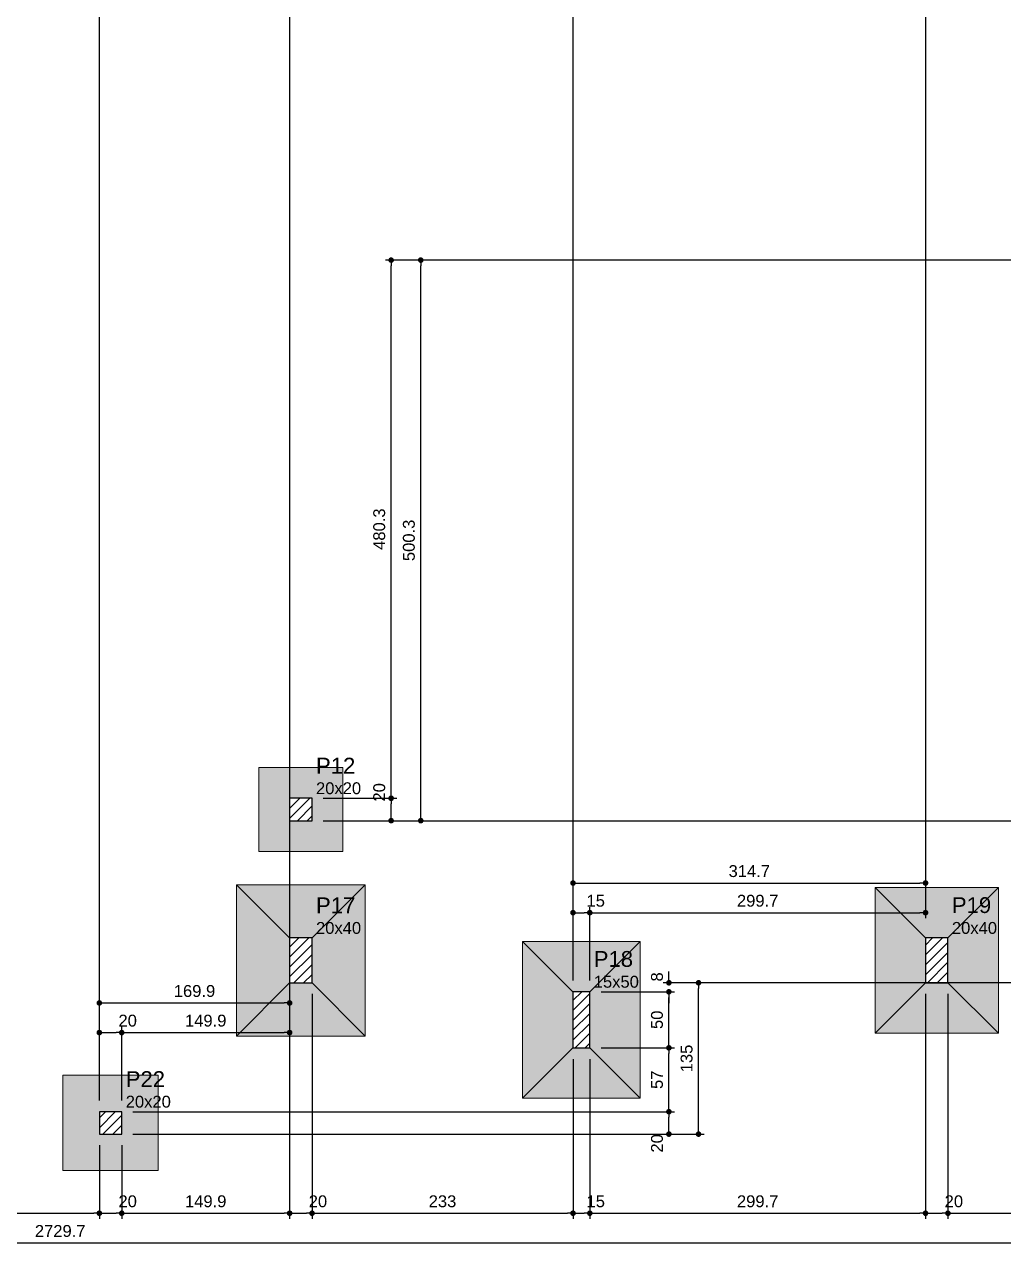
# Model space of a CAD drawing. Header units: millimetres. Extents: x 180 to 11148, y -1598 to 1045.
# Drawn here: x 470.84 to 488.32, y -4.29 to 17.56 of the extents above; entities that cross this region are included whole.
import ezdxf

# ---------------------------------------------------------------- set-up
doc = ezdxf.new("R2010")
doc.units = ezdxf.units.MM
doc.header["$MEASUREMENT"] = 0
for name, color, linetype, lineweight in [('FO-Cotas', 5, 'Continuous', 5), ('FO-Hachura das sapatas', 43, 'Continuous', 5), ('FO-Hachura pilar que passa', 19, 'Continuous', 5), ('FO-Pilares', 4, 'Continuous', 30), ('FO-Seção das fundações', 9, 'Continuous', 5), ('FO-Textos dos pilares', 7, 'Continuous', 5)]:
    doc.layers.add(name, color=color, linetype=linetype, lineweight=lineweight)
doc.styles.add('Arial', font='arial.ttf')
doc.dimstyles.new('UM_50.000000', dxfattribs={"dimtxt": 0.18, "dimasz": 0.1, "dimexe": 0.1, "dimexo": 0.2, "dimgap": 0, "dimtad": 1, "dimtih": 1, "dimtoh": 1, "dimdec": 1, "dimlfac": 50, "dimzin": 0, "dimdsep": 46, "dimtxsty": 'Standard', "dimcen": 0.09, "dimdle": 0.1, "dimadec": 1, "dimazin": 2, "dimtfac": 1, "dimtdec": 4, "dimtofl": 0, "dimtmove": 0, "dimatfit": 3, "dimfxl": 1, "dimtolj": 1, "dimarcsym": 0})
pattern_1 = [(45, (444.17699, 0.45553), (-0.08838835, 0.08838835), [])]

# ---------------------------------------------------------------- blocks, each defined once
blk = doc.blocks.new('_Dot')
at = {"color": 0, "linetype": 'ByBlock', "lineweight": -2}
blk.add_line((-0.5, 0), (-1, 0), dxfattribs=at)
at = {"color": 0, "linetype": 'ByBlock', "const_width": 0.5}
blk.add_lwpolyline([(-0.25, 0, 1), (0.25, 0, 1)], format="xyb", close=True, dxfattribs=at)
blk = doc.blocks.new('*D35')
at = {"layer": 'Defpoints', "color": 0, "transparency": 16777216}
for p in [(472.173, 41.465), (467.572, 40.053), (472.173, -1.845)]:
    blk.add_point(p, dxfattribs=at)
at = {"layer": 'FO-Cotas', "color": 0, "lineweight": -2, "transparency": 16777216}
for p, q in [((467.572, 40.253), (467.572, 41.565)), ((472.173, -1.645), (472.173, 41.565)), ((467.672, 41.465), (472.073, 41.465))]:
    blk.add_line(p, q, dxfattribs=at)
at = {"layer": 'FO-Cotas', "color": 0, "lineweight": -2, "transparency": 16777216, "xscale": 0.1000000014901161, "yscale": 0.1000000014901161, "zscale": 0.1000000014901161, "rotation": 180}
blk.add_blockref('_Dot', (467.572, 41.465), dxfattribs=at)
at = {"layer": 'FO-Cotas', "color": 0, "lineweight": -2, "transparency": 16777216, "xscale": 0.1000000014901161, "yscale": 0.1000000014901161, "zscale": 0.1000000014901161}
blk.add_blockref('_Dot', (472.173, 41.465), dxfattribs=at)
at = {"layer": 'FO-Cotas', "transparency": 16777216, "insert": (469.873, 41.677), "char_height": 0.2118, "attachment_point": 5, "rotation": 0.0057, "style": 'Arial'}
blk.add_mtext('\\A1;230.1', dxfattribs=at)
blk = doc.blocks.new('*D36')
at = {"layer": 'Defpoints', "color": 0, "transparency": 16777216}
for p in [(472.573, -0.433), (472.173, -1.845), (472.573, -1.845)]:
    blk.add_point(p, dxfattribs=at)
at = {"layer": 'FO-Cotas', "color": 0, "lineweight": -2, "transparency": 16777216}
for p, q in [((472.173, -1.645), (472.173, -0.333)), ((472.273, -0.433), (472.473, -0.433)), ((472.573, -1.645), (472.573, -0.333))]:
    blk.add_line(p, q, dxfattribs=at)
at = {"layer": 'FO-Cotas', "color": 0, "lineweight": -2, "transparency": 16777216, "xscale": 0.1000000014901161, "yscale": 0.1000000014901161, "zscale": 0.1000000014901161, "rotation": 180}
blk.add_blockref('_Dot', (472.173, -0.433), dxfattribs=at)
at = {"layer": 'FO-Cotas', "color": 0, "lineweight": -2, "transparency": 16777216, "xscale": 0.1000000014901161, "yscale": 0.1000000014901161, "zscale": 0.1000000014901161}
blk.add_blockref('_Dot', (472.573, -0.433), dxfattribs=at)
at = {"layer": 'FO-Cotas', "transparency": 16777216, "insert": (472.679, -0.221), "char_height": 0.2118, "attachment_point": 5, "rotation": 0.0057, "style": 'Arial'}
blk.add_mtext('\\A1;20', dxfattribs=at)
blk = doc.blocks.new('*D37')
at = {"layer": 'Defpoints', "color": 0, "transparency": 16777216}
for p in [(475.571, 40.053), (475.571, -0.433), (472.573, -1.845)]:
    blk.add_point(p, dxfattribs=at)
at = {"layer": 'FO-Cotas', "color": 0, "lineweight": -2, "transparency": 16777216}
for p, q in [((475.571, 39.853), (475.571, -0.533)), ((472.573, -1.645), (472.573, -0.333)), ((472.673, -0.433), (475.471, -0.433))]:
    blk.add_line(p, q, dxfattribs=at)
at = {"layer": 'FO-Cotas', "color": 0, "lineweight": -2, "transparency": 16777216, "xscale": 0.1000000014901161, "yscale": 0.1000000014901161, "zscale": 0.1000000014901161, "rotation": 180}
blk.add_blockref('_Dot', (472.573, -0.433), dxfattribs=at)
at = {"layer": 'FO-Cotas', "color": 0, "lineweight": -2, "transparency": 16777216, "xscale": 0.1000000014901161, "yscale": 0.1000000014901161, "zscale": 0.1000000014901161}
blk.add_blockref('_Dot', (475.571, -0.433), dxfattribs=at)
at = {"layer": 'FO-Cotas', "transparency": 16777216, "insert": (474.072, -0.221), "char_height": 0.2118, "attachment_point": 5, "rotation": 0.0057, "style": 'Arial'}
blk.add_mtext('\\A1;149.9', dxfattribs=at)
blk = doc.blocks.new('*D39')
at = {"layer": 'Defpoints', "color": 0, "transparency": 16777216}
for p in [(480.63, 41.465), (475.971, 40.053), (480.63, 0.295)]:
    blk.add_point(p, dxfattribs=at)
at = {"layer": 'FO-Cotas', "color": 0, "lineweight": -2, "transparency": 16777216}
for p, q in [((475.971, 40.253), (475.971, 41.565)), ((480.63, 0.495), (480.63, 41.565)), ((476.071, 41.465), (480.53, 41.465))]:
    blk.add_line(p, q, dxfattribs=at)
at = {"layer": 'FO-Cotas', "color": 0, "lineweight": -2, "transparency": 16777216, "xscale": 0.1000000014901161, "yscale": 0.1000000014901161, "zscale": 0.1000000014901161, "rotation": 180}
blk.add_blockref('_Dot', (475.971, 41.465), dxfattribs=at)
at = {"layer": 'FO-Cotas', "color": 0, "lineweight": -2, "transparency": 16777216, "xscale": 0.1000000014901161, "yscale": 0.1000000014901161, "zscale": 0.1000000014901161}
blk.add_blockref('_Dot', (480.63, 41.465), dxfattribs=at)
at = {"layer": 'FO-Cotas', "transparency": 16777216, "insert": (478.3, 41.677), "char_height": 0.2118, "attachment_point": 5, "rotation": 0.0057, "style": 'Arial'}
blk.add_mtext('\\A1;233', dxfattribs=at)
blk = doc.blocks.new('*D40')
at = {"layer": 'Defpoints', "color": 0, "transparency": 16777216}
for p in [(480.93, 1.707), (480.63, 0.295), (480.93, 0.295)]:
    blk.add_point(p, dxfattribs=at)
at = {"layer": 'FO-Cotas', "color": 0, "lineweight": -2, "transparency": 16777216}
for p, q in [((480.63, 0.495), (480.63, 1.807)), ((480.93, 0.495), (480.93, 1.807)), ((480.73, 1.707), (480.83, 1.707))]:
    blk.add_line(p, q, dxfattribs=at)
at = {"layer": 'FO-Cotas', "color": 0, "lineweight": -2, "transparency": 16777216, "xscale": 0.1000000014901161, "yscale": 0.1000000014901161, "zscale": 0.1000000014901161, "rotation": 180}
blk.add_blockref('_Dot', (480.63, 1.707), dxfattribs=at)
at = {"layer": 'FO-Cotas', "color": 0, "lineweight": -2, "transparency": 16777216, "xscale": 0.1000000014901161, "yscale": 0.1000000014901161, "zscale": 0.1000000014901161}
blk.add_blockref('_Dot', (480.93, 1.707), dxfattribs=at)
at = {"layer": 'FO-Cotas', "transparency": 16777216, "insert": (481.036, 1.919), "char_height": 0.2118, "attachment_point": 5, "rotation": 0.0057, "style": 'Arial'}
blk.add_mtext('\\A1;15', dxfattribs=at)
blk = doc.blocks.new('*D41')
at = {"layer": 'Defpoints', "color": 0, "transparency": 16777216}
for p in [(486.924, 40.053), (486.924, 1.707), (480.93, 0.295)]:
    blk.add_point(p, dxfattribs=at)
at = {"layer": 'FO-Cotas', "color": 0, "lineweight": -2, "transparency": 16777216}
for p, q in [((486.924, 39.853), (486.924, 1.607)), ((480.93, 0.495), (480.93, 1.807)), ((481.03, 1.707), (486.824, 1.707))]:
    blk.add_line(p, q, dxfattribs=at)
at = {"layer": 'FO-Cotas', "color": 0, "lineweight": -2, "transparency": 16777216, "xscale": 0.1000000014901161, "yscale": 0.1000000014901161, "zscale": 0.1000000014901161, "rotation": 180}
blk.add_blockref('_Dot', (480.93, 1.707), dxfattribs=at)
at = {"layer": 'FO-Cotas', "color": 0, "lineweight": -2, "transparency": 16777216, "xscale": 0.1000000014901161, "yscale": 0.1000000014901161, "zscale": 0.1000000014901161}
blk.add_blockref('_Dot', (486.924, 1.707), dxfattribs=at)
at = {"layer": 'FO-Cotas', "transparency": 16777216, "insert": (483.927, 1.919), "char_height": 0.2118, "attachment_point": 5, "rotation": 0.0057, "style": 'Arial'}
blk.add_mtext('\\A1;299.7', dxfattribs=at)
blk = doc.blocks.new('*D47')
at = {"layer": 'Defpoints', "color": 0, "transparency": 16777216}
for p in [(472.173, 41.994), (467.172, 40.053), (472.173, -1.845)]:
    blk.add_point(p, dxfattribs=at)
at = {"layer": 'FO-Cotas', "color": 0, "lineweight": -2, "transparency": 16777216}
for p, q in [((467.172, 40.253), (467.172, 42.094)), ((467.272, 41.994), (472.073, 41.994)), ((472.173, -1.645), (472.173, 42.094))]:
    blk.add_line(p, q, dxfattribs=at)
at = {"layer": 'FO-Cotas', "color": 0, "lineweight": -2, "transparency": 16777216, "xscale": 0.1000000014901161, "yscale": 0.1000000014901161, "zscale": 0.1000000014901161, "rotation": 180}
blk.add_blockref('_Dot', (467.172, 41.994), dxfattribs=at)
at = {"layer": 'FO-Cotas', "color": 0, "lineweight": -2, "transparency": 16777216, "xscale": 0.1000000014901161, "yscale": 0.1000000014901161, "zscale": 0.1000000014901161}
blk.add_blockref('_Dot', (472.173, 41.994), dxfattribs=at)
at = {"layer": 'FO-Cotas', "transparency": 16777216, "insert": (469.673, 42.206), "char_height": 0.2118, "attachment_point": 5, "rotation": 0.0057, "style": 'Arial'}
blk.add_mtext('\\A1;250.1', dxfattribs=at)
blk = doc.blocks.new('*D48')
at = {"layer": 'Defpoints', "color": 0, "transparency": 16777216}
for p in [(475.571, 40.053), (475.571, 0.096), (472.173, -1.845)]:
    blk.add_point(p, dxfattribs=at)
at = {"layer": 'FO-Cotas', "color": 0, "lineweight": -2, "transparency": 16777216}
for p, q in [((475.571, 39.853), (475.571, -0.004)), ((472.173, -1.645), (472.173, 0.196)), ((472.273, 0.096), (475.471, 0.096))]:
    blk.add_line(p, q, dxfattribs=at)
at = {"layer": 'FO-Cotas', "color": 0, "lineweight": -2, "transparency": 16777216, "xscale": 0.1000000014901161, "yscale": 0.1000000014901161, "zscale": 0.1000000014901161, "rotation": 180}
blk.add_blockref('_Dot', (472.173, 0.096), dxfattribs=at)
at = {"layer": 'FO-Cotas', "color": 0, "lineweight": -2, "transparency": 16777216, "xscale": 0.1000000014901161, "yscale": 0.1000000014901161, "zscale": 0.1000000014901161}
blk.add_blockref('_Dot', (475.571, 0.096), dxfattribs=at)
at = {"layer": 'FO-Cotas', "transparency": 16777216, "insert": (473.872, 0.308), "char_height": 0.2118, "attachment_point": 5, "rotation": 0.0057, "style": 'Arial'}
blk.add_mtext('\\A1;169.9', dxfattribs=at)
blk = doc.blocks.new('*D49')
at = {"layer": 'Defpoints', "color": 0, "transparency": 16777216}
for p in [(480.63, 41.994), (475.571, 40.053), (480.63, 0.295)]:
    blk.add_point(p, dxfattribs=at)
at = {"layer": 'FO-Cotas', "color": 0, "lineweight": -2, "transparency": 16777216}
for p, q in [((475.571, 40.253), (475.571, 42.094)), ((475.671, 41.994), (480.53, 41.994)), ((480.63, 0.495), (480.63, 42.094))]:
    blk.add_line(p, q, dxfattribs=at)
at = {"layer": 'FO-Cotas', "color": 0, "lineweight": -2, "transparency": 16777216, "xscale": 0.1000000014901161, "yscale": 0.1000000014901161, "zscale": 0.1000000014901161, "rotation": 180}
blk.add_blockref('_Dot', (475.571, 41.994), dxfattribs=at)
at = {"layer": 'FO-Cotas', "color": 0, "lineweight": -2, "transparency": 16777216, "xscale": 0.1000000014901161, "yscale": 0.1000000014901161, "zscale": 0.1000000014901161}
blk.add_blockref('_Dot', (480.63, 41.994), dxfattribs=at)
at = {"layer": 'FO-Cotas', "transparency": 16777216, "insert": (478.1, 42.206), "char_height": 0.2118, "attachment_point": 5, "rotation": 0.0057, "style": 'Arial'}
blk.add_mtext('\\A1;253', dxfattribs=at)
blk = doc.blocks.new('*D50')
at = {"layer": 'Defpoints', "color": 0, "transparency": 16777216}
for p in [(486.924, 40.053), (486.924, 2.236), (480.63, 0.295)]:
    blk.add_point(p, dxfattribs=at)
at = {"layer": 'FO-Cotas', "color": 0, "lineweight": -2, "transparency": 16777216}
for p, q in [((486.924, 39.853), (486.924, 2.136)), ((480.63, 0.495), (480.63, 2.336)), ((480.73, 2.236), (486.824, 2.236))]:
    blk.add_line(p, q, dxfattribs=at)
at = {"layer": 'FO-Cotas', "color": 0, "lineweight": -2, "transparency": 16777216, "xscale": 0.1000000014901161, "yscale": 0.1000000014901161, "zscale": 0.1000000014901161, "rotation": 180}
blk.add_blockref('_Dot', (480.63, 2.236), dxfattribs=at)
at = {"layer": 'FO-Cotas', "color": 0, "lineweight": -2, "transparency": 16777216, "xscale": 0.1000000014901161, "yscale": 0.1000000014901161, "zscale": 0.1000000014901161}
blk.add_blockref('_Dot', (486.924, 2.236), dxfattribs=at)
at = {"layer": 'FO-Cotas', "transparency": 16777216, "insert": (483.777, 2.448), "char_height": 0.2118, "attachment_point": 5, "rotation": 0.0057, "style": 'Arial'}
blk.add_mtext('\\A1;314.7', dxfattribs=at)
blk = doc.blocks.new('*D61')
at = {"layer": 'Defpoints', "color": 0, "transparency": 16777216}
for p in [(467.572, -2.245), (472.173, -2.245), (472.173, -3.657)]:
    blk.add_point(p, dxfattribs=at)
at = {"layer": 'FO-Cotas', "color": 0, "lineweight": -2, "transparency": 16777216}
for p, q in [((467.572, -2.445), (467.572, -3.757)), ((472.173, -2.445), (472.173, -3.757)), ((467.672, -3.657), (472.073, -3.657))]:
    blk.add_line(p, q, dxfattribs=at)
at = {"layer": 'FO-Cotas', "color": 0, "lineweight": -2, "transparency": 16777216, "xscale": 0.1000000014901161, "yscale": 0.1000000014901161, "zscale": 0.1000000014901161, "rotation": 180}
blk.add_blockref('_Dot', (467.572, -3.657), dxfattribs=at)
at = {"layer": 'FO-Cotas', "color": 0, "lineweight": -2, "transparency": 16777216, "xscale": 0.1000000014901161, "yscale": 0.1000000014901161, "zscale": 0.1000000014901161}
blk.add_blockref('_Dot', (472.173, -3.657), dxfattribs=at)
at = {"layer": 'FO-Cotas', "transparency": 16777216, "insert": (469.873, -3.445), "char_height": 0.2118, "attachment_point": 5, "rotation": 0.0057, "style": 'Arial'}
blk.add_mtext('\\A1;230.1', dxfattribs=at)
blk = doc.blocks.new('*D62')
at = {"layer": 'Defpoints', "color": 0, "transparency": 16777216}
for p in [(472.173, -2.245), (472.573, -2.245), (472.573, -3.657)]:
    blk.add_point(p, dxfattribs=at)
at = {"layer": 'FO-Cotas', "color": 0, "lineweight": -2, "transparency": 16777216}
for p, q in [((472.173, -2.445), (472.173, -3.757)), ((472.573, -2.445), (472.573, -3.757)), ((472.273, -3.657), (472.473, -3.657))]:
    blk.add_line(p, q, dxfattribs=at)
at = {"layer": 'FO-Cotas', "color": 0, "lineweight": -2, "transparency": 16777216, "xscale": 0.1000000014901161, "yscale": 0.1000000014901161, "zscale": 0.1000000014901161, "rotation": 180}
blk.add_blockref('_Dot', (472.173, -3.657), dxfattribs=at)
at = {"layer": 'FO-Cotas', "color": 0, "lineweight": -2, "transparency": 16777216, "xscale": 0.1000000014901161, "yscale": 0.1000000014901161, "zscale": 0.1000000014901161}
blk.add_blockref('_Dot', (472.573, -3.657), dxfattribs=at)
at = {"layer": 'FO-Cotas', "transparency": 16777216, "insert": (472.679, -3.445), "char_height": 0.2118, "attachment_point": 5, "rotation": 0.0057, "style": 'Arial'}
blk.add_mtext('\\A1;20', dxfattribs=at)
blk = doc.blocks.new('*D63')
at = {"layer": 'Defpoints', "color": 0, "transparency": 16777216}
for p in [(475.571, 0.456), (472.573, -2.245), (475.571, -3.657)]:
    blk.add_point(p, dxfattribs=at)
at = {"layer": 'FO-Cotas', "color": 0, "lineweight": -2, "transparency": 16777216}
for p, q in [((475.571, 0.256), (475.571, -3.757)), ((472.573, -2.445), (472.573, -3.757)), ((472.673, -3.657), (475.471, -3.657))]:
    blk.add_line(p, q, dxfattribs=at)
at = {"layer": 'FO-Cotas', "color": 0, "lineweight": -2, "transparency": 16777216, "xscale": 0.1000000014901161, "yscale": 0.1000000014901161, "zscale": 0.1000000014901161, "rotation": 180}
blk.add_blockref('_Dot', (472.573, -3.657), dxfattribs=at)
at = {"layer": 'FO-Cotas', "color": 0, "lineweight": -2, "transparency": 16777216, "xscale": 0.1000000014901161, "yscale": 0.1000000014901161, "zscale": 0.1000000014901161}
blk.add_blockref('_Dot', (475.571, -3.657), dxfattribs=at)
at = {"layer": 'FO-Cotas', "transparency": 16777216, "insert": (474.072, -3.445), "char_height": 0.2118, "attachment_point": 5, "rotation": 0.0057, "style": 'Arial'}
blk.add_mtext('\\A1;149.9', dxfattribs=at)
blk = doc.blocks.new('*D64')
at = {"layer": 'Defpoints', "color": 0, "transparency": 16777216}
for p in [(475.571, 0.456), (475.971, 0.456), (475.971, -3.657)]:
    blk.add_point(p, dxfattribs=at)
at = {"layer": 'FO-Cotas', "color": 0, "lineweight": -2, "transparency": 16777216}
for p, q in [((475.571, 0.256), (475.571, -3.757)), ((475.971, 0.256), (475.971, -3.757)), ((475.671, -3.657), (475.871, -3.657))]:
    blk.add_line(p, q, dxfattribs=at)
at = {"layer": 'FO-Cotas', "color": 0, "lineweight": -2, "transparency": 16777216, "xscale": 0.1000000014901161, "yscale": 0.1000000014901161, "zscale": 0.1000000014901161, "rotation": 180}
blk.add_blockref('_Dot', (475.571, -3.657), dxfattribs=at)
at = {"layer": 'FO-Cotas', "color": 0, "lineweight": -2, "transparency": 16777216, "xscale": 0.1000000014901161, "yscale": 0.1000000014901161, "zscale": 0.1000000014901161}
blk.add_blockref('_Dot', (475.971, -3.657), dxfattribs=at)
at = {"layer": 'FO-Cotas', "transparency": 16777216, "insert": (476.076, -3.445), "char_height": 0.2118, "attachment_point": 5, "rotation": 0.0057, "style": 'Arial'}
blk.add_mtext('\\A1;20', dxfattribs=at)
blk = doc.blocks.new('*D65')
at = {"layer": 'Defpoints', "color": 0, "transparency": 16777216}
for p in [(475.971, 0.456), (480.63, -0.705), (480.63, -3.657)]:
    blk.add_point(p, dxfattribs=at)
at = {"layer": 'FO-Cotas', "color": 0, "lineweight": -2, "transparency": 16777216}
for p, q in [((475.971, 0.256), (475.971, -3.757)), ((480.63, -0.905), (480.63, -3.757)), ((476.071, -3.657), (480.53, -3.657))]:
    blk.add_line(p, q, dxfattribs=at)
at = {"layer": 'FO-Cotas', "color": 0, "lineweight": -2, "transparency": 16777216, "xscale": 0.1000000014901161, "yscale": 0.1000000014901161, "zscale": 0.1000000014901161, "rotation": 180}
blk.add_blockref('_Dot', (475.971, -3.657), dxfattribs=at)
at = {"layer": 'FO-Cotas', "color": 0, "lineweight": -2, "transparency": 16777216, "xscale": 0.1000000014901161, "yscale": 0.1000000014901161, "zscale": 0.1000000014901161}
blk.add_blockref('_Dot', (480.63, -3.657), dxfattribs=at)
at = {"layer": 'FO-Cotas', "transparency": 16777216, "insert": (478.3, -3.445), "char_height": 0.2118, "attachment_point": 5, "rotation": 0.0057, "style": 'Arial'}
blk.add_mtext('\\A1;233', dxfattribs=at)
blk = doc.blocks.new('*D66')
at = {"layer": 'Defpoints', "color": 0, "transparency": 16777216}
for p in [(480.63, -0.705), (480.93, -0.705), (480.93, -3.657)]:
    blk.add_point(p, dxfattribs=at)
at = {"layer": 'FO-Cotas', "color": 0, "lineweight": -2, "transparency": 16777216}
for p, q in [((480.63, -0.905), (480.63, -3.757)), ((480.93, -0.905), (480.93, -3.757)), ((480.73, -3.657), (480.83, -3.657))]:
    blk.add_line(p, q, dxfattribs=at)
at = {"layer": 'FO-Cotas', "color": 0, "lineweight": -2, "transparency": 16777216, "xscale": 0.1000000014901161, "yscale": 0.1000000014901161, "zscale": 0.1000000014901161, "rotation": 180}
blk.add_blockref('_Dot', (480.63, -3.657), dxfattribs=at)
at = {"layer": 'FO-Cotas', "color": 0, "lineweight": -2, "transparency": 16777216, "xscale": 0.1000000014901161, "yscale": 0.1000000014901161, "zscale": 0.1000000014901161}
blk.add_blockref('_Dot', (480.93, -3.657), dxfattribs=at)
at = {"layer": 'FO-Cotas', "transparency": 16777216, "insert": (481.036, -3.445), "char_height": 0.2118, "attachment_point": 5, "rotation": 0.0057, "style": 'Arial'}
blk.add_mtext('\\A1;15', dxfattribs=at)
blk = doc.blocks.new('*D67')
at = {"layer": 'Defpoints', "color": 0, "transparency": 16777216}
for p in [(486.924, 0.456), (480.93, -0.705), (486.924, -3.657)]:
    blk.add_point(p, dxfattribs=at)
at = {"layer": 'FO-Cotas', "color": 0, "lineweight": -2, "transparency": 16777216}
for p, q in [((486.924, 0.256), (486.924, -3.757)), ((480.93, -0.905), (480.93, -3.757)), ((481.03, -3.657), (486.824, -3.657))]:
    blk.add_line(p, q, dxfattribs=at)
at = {"layer": 'FO-Cotas', "color": 0, "lineweight": -2, "transparency": 16777216, "xscale": 0.1000000014901161, "yscale": 0.1000000014901161, "zscale": 0.1000000014901161, "rotation": 180}
blk.add_blockref('_Dot', (480.93, -3.657), dxfattribs=at)
at = {"layer": 'FO-Cotas', "color": 0, "lineweight": -2, "transparency": 16777216, "xscale": 0.1000000014901161, "yscale": 0.1000000014901161, "zscale": 0.1000000014901161}
blk.add_blockref('_Dot', (486.924, -3.657), dxfattribs=at)
at = {"layer": 'FO-Cotas', "transparency": 16777216, "insert": (483.927, -3.445), "char_height": 0.2118, "attachment_point": 5, "rotation": 0.0057, "style": 'Arial'}
blk.add_mtext('\\A1;299.7', dxfattribs=at)
blk = doc.blocks.new('*D68')
at = {"layer": 'Defpoints', "color": 0, "transparency": 16777216}
for p in [(486.924, 0.456), (487.324, 0.456), (487.324, -3.657)]:
    blk.add_point(p, dxfattribs=at)
at = {"layer": 'FO-Cotas', "color": 0, "lineweight": -2, "transparency": 16777216}
for p, q in [((486.924, 0.256), (486.924, -3.757)), ((487.324, 0.256), (487.324, -3.757)), ((487.024, -3.657), (487.224, -3.657))]:
    blk.add_line(p, q, dxfattribs=at)
at = {"layer": 'FO-Cotas', "color": 0, "lineweight": -2, "transparency": 16777216, "xscale": 0.1000000014901161, "yscale": 0.1000000014901161, "zscale": 0.1000000014901161, "rotation": 180}
blk.add_blockref('_Dot', (486.924, -3.657), dxfattribs=at)
at = {"layer": 'FO-Cotas', "color": 0, "lineweight": -2, "transparency": 16777216, "xscale": 0.1000000014901161, "yscale": 0.1000000014901161, "zscale": 0.1000000014901161}
blk.add_blockref('_Dot', (487.324, -3.657), dxfattribs=at)
at = {"layer": 'FO-Cotas', "transparency": 16777216, "insert": (487.43, -3.445), "char_height": 0.2118, "attachment_point": 5, "rotation": 0.0057, "style": 'Arial'}
blk.add_mtext('\\A1;20', dxfattribs=at)
blk = doc.blocks.new('*D69')
at = {"layer": 'Defpoints', "color": 0, "transparency": 16777216}
for p in [(487.324, 0.456), (498.371, 0.456), (498.371, -3.657)]:
    blk.add_point(p, dxfattribs=at)
at = {"layer": 'FO-Cotas', "color": 0, "lineweight": -2, "transparency": 16777216}
for p, q in [((487.324, 0.256), (487.324, -3.757)), ((498.371, 0.256), (498.371, -3.757)), ((487.424, -3.657), (498.271, -3.657))]:
    blk.add_line(p, q, dxfattribs=at)
at = {"layer": 'FO-Cotas', "color": 0, "lineweight": -2, "transparency": 16777216, "xscale": 0.1000000014901161, "yscale": 0.1000000014901161, "zscale": 0.1000000014901161, "rotation": 180}
blk.add_blockref('_Dot', (487.324, -3.657), dxfattribs=at)
at = {"layer": 'FO-Cotas', "color": 0, "lineweight": -2, "transparency": 16777216, "xscale": 0.1000000014901161, "yscale": 0.1000000014901161, "zscale": 0.1000000014901161}
blk.add_blockref('_Dot', (498.371, -3.657), dxfattribs=at)
at = {"layer": 'FO-Cotas', "transparency": 16777216, "insert": (492.847, -3.445), "char_height": 0.2118, "attachment_point": 5, "rotation": 0.0057, "style": 'Arial'}
blk.add_mtext('\\A1;552.3', dxfattribs=at)
blk = doc.blocks.new('*D71')
at = {"layer": 'Defpoints', "color": 0, "transparency": 16777216}
for p in [(444.177, 0.456), (498.771, 0.456), (498.771, -4.187)]:
    blk.add_point(p, dxfattribs=at)
at = {"layer": 'FO-Cotas', "color": 0, "lineweight": -2, "transparency": 16777216}
for p, q in [((444.177, 0.256), (444.177, -4.287)), ((498.771, 0.256), (498.771, -4.287)), ((444.277, -4.187), (498.671, -4.187))]:
    blk.add_line(p, q, dxfattribs=at)
at = {"layer": 'FO-Cotas', "color": 0, "lineweight": -2, "transparency": 16777216, "xscale": 0.1000000014901161, "yscale": 0.1000000014901161, "zscale": 0.1000000014901161, "rotation": 180}
blk.add_blockref('_Dot', (444.177, -4.187), dxfattribs=at)
at = {"layer": 'FO-Cotas', "color": 0, "lineweight": -2, "transparency": 16777216, "xscale": 0.1000000014901161, "yscale": 0.1000000014901161, "zscale": 0.1000000014901161}
blk.add_blockref('_Dot', (498.771, -4.187), dxfattribs=at)
at = {"layer": 'FO-Cotas', "transparency": 16777216, "insert": (471.474, -3.975), "char_height": 0.2118, "attachment_point": 5, "rotation": 0.0057, "style": 'Arial'}
blk.add_mtext('\\A1;2729.7', dxfattribs=at)
blk = doc.blocks.new('*D89')
at = {"layer": 'Defpoints', "color": 0, "transparency": 16777216}
for p in [(472.573, -1.845), (482.342, -1.845), (472.573, -2.245)]:
    blk.add_point(p, dxfattribs=at)
at = {"layer": 'FO-Cotas', "color": 0, "lineweight": -2, "transparency": 16777216}
for p, q in [((472.773, -1.845), (482.442, -1.845)), ((482.342, -2.145), (482.342, -1.945)), ((472.773, -2.245), (482.442, -2.245))]:
    blk.add_line(p, q, dxfattribs=at)
at = {"layer": 'FO-Cotas', "color": 0, "lineweight": -2, "transparency": 16777216, "xscale": 0.1000000014901161, "yscale": 0.1000000014901161, "zscale": 0.1000000014901161}
for p, rotation in [((482.342, -1.845), 90), ((482.342, -2.245), 270)]:
    blk.add_blockref('_Dot', p, dxfattribs=dict(at, rotation=rotation))
at = {"layer": 'FO-Cotas', "transparency": 16777216, "insert": (482.13, -2.41), "char_height": 0.2118, "attachment_point": 5, "rotation": 90, "style": 'Arial'}
blk.add_mtext('\\A1;20', dxfattribs=at)
blk = doc.blocks.new('*D90')
at = {"layer": 'Defpoints', "color": 0, "transparency": 16777216}
for p in [(480.93, -0.705), (482.342, -0.705), (472.573, -1.845)]:
    blk.add_point(p, dxfattribs=at)
at = {"layer": 'FO-Cotas', "color": 0, "lineweight": -2, "transparency": 16777216}
for p, q in [((481.13, -0.705), (482.442, -0.705)), ((482.342, -1.745), (482.342, -0.805)), ((472.773, -1.845), (482.442, -1.845))]:
    blk.add_line(p, q, dxfattribs=at)
at = {"layer": 'FO-Cotas', "color": 0, "lineweight": -2, "transparency": 16777216, "xscale": 0.1000000014901161, "yscale": 0.1000000014901161, "zscale": 0.1000000014901161}
for p, rotation in [((482.342, -0.705), 90), ((482.342, -1.845), 270)]:
    blk.add_blockref('_Dot', p, dxfattribs=dict(at, rotation=rotation))
at = {"layer": 'FO-Cotas', "transparency": 16777216, "insert": (482.13, -1.275), "char_height": 0.2118, "attachment_point": 5, "rotation": 90, "style": 'Arial'}
blk.add_mtext('\\A1;57', dxfattribs=at)
blk = doc.blocks.new('*D91')
at = {"layer": 'Defpoints', "color": 0, "transparency": 16777216}
for p in [(480.93, 0.295), (482.342, 0.295), (480.93, -0.705)]:
    blk.add_point(p, dxfattribs=at)
at = {"layer": 'FO-Cotas', "color": 0, "lineweight": -2, "transparency": 16777216}
for p, q in [((481.13, 0.295), (482.442, 0.295)), ((482.342, -0.605), (482.342, 0.195)), ((481.13, -0.705), (482.442, -0.705))]:
    blk.add_line(p, q, dxfattribs=at)
at = {"layer": 'FO-Cotas', "color": 0, "lineweight": -2, "transparency": 16777216, "xscale": 0.1000000014901161, "yscale": 0.1000000014901161, "zscale": 0.1000000014901161}
for p, rotation in [((482.342, 0.295), 90), ((482.342, -0.705), 270)]:
    blk.add_blockref('_Dot', p, dxfattribs=dict(at, rotation=rotation))
at = {"layer": 'FO-Cotas', "transparency": 16777216, "insert": (482.13, -0.205), "char_height": 0.2118, "attachment_point": 5, "rotation": 90, "style": 'Arial'}
blk.add_mtext('\\A1;50', dxfattribs=at)
blk = doc.blocks.new('*D92')
at = {"layer": 'Defpoints', "color": 0, "transparency": 16777216}
for p in [(482.342, 0.456), (498.771, 0.456), (480.93, 0.295)]:
    blk.add_point(p, dxfattribs=at)
at = {"layer": 'FO-Cotas', "color": 0, "lineweight": -2, "transparency": 16777216}
for p, q in [((482.342, 0.556), (482.342, 0.656)), ((498.571, 0.456), (482.242, 0.456)), ((481.13, 0.295), (482.442, 0.295)), ((482.342, 0.195), (482.342, 0.095))]:
    blk.add_line(p, q, dxfattribs=at)
at = {"layer": 'FO-Cotas', "color": 0, "lineweight": -2, "transparency": 16777216, "xscale": 0.1000000014901161, "yscale": 0.1000000014901161, "zscale": 0.1000000014901161}
for p, rotation in [((482.342, 0.456), 270), ((482.342, 0.295), 90)]:
    blk.add_blockref('_Dot', p, dxfattribs=dict(at, rotation=rotation))
at = {"layer": 'FO-Cotas', "transparency": 16777216, "insert": (482.13, 0.561), "char_height": 0.2118, "attachment_point": 5, "rotation": 90, "style": 'Arial'}
blk.add_mtext('\\A1;8', dxfattribs=at)
blk = doc.blocks.new('*D94')
at = {"layer": 'Defpoints', "color": 0, "transparency": 16777216}
for p in [(475.971, 3.349), (500.189, 3.349), (498.771, 1.256)]:
    blk.add_point(p, dxfattribs=at)
at = {"layer": 'FO-Cotas', "color": 0, "lineweight": -2, "transparency": 16777216}
for p, q in [((476.171, 3.349), (500.289, 3.349)), ((500.189, 1.356), (500.189, 3.249)), ((498.971, 1.256), (500.289, 1.256))]:
    blk.add_line(p, q, dxfattribs=at)
at = {"layer": 'FO-Cotas', "color": 0, "lineweight": -2, "transparency": 16777216, "xscale": 0.1000000014901161, "yscale": 0.1000000014901161, "zscale": 0.1000000014901161}
for p, rotation in [((500.189, 3.349), 90), ((500.189, 1.256), 270)]:
    blk.add_blockref('_Dot', p, dxfattribs=dict(at, rotation=rotation))
at = {"layer": 'FO-Cotas', "transparency": 16777216, "insert": (499.977, 2.302), "char_height": 0.2118, "attachment_point": 5, "rotation": 90, "style": 'Arial'}
blk.add_mtext('\\A1;104.7', dxfattribs=at)
blk = doc.blocks.new('*D95')
at = {"layer": 'Defpoints', "color": 0, "transparency": 16777216}
for p in [(475.971, 3.749), (477.383, 3.749), (475.971, 3.349)]:
    blk.add_point(p, dxfattribs=at)
at = {"layer": 'FO-Cotas', "color": 0, "lineweight": -2, "transparency": 16777216}
for p, q in [((476.171, 3.749), (477.483, 3.749)), ((477.383, 3.449), (477.383, 3.649)), ((476.171, 3.349), (477.483, 3.349))]:
    blk.add_line(p, q, dxfattribs=at)
at = {"layer": 'FO-Cotas', "color": 0, "lineweight": -2, "transparency": 16777216, "xscale": 0.1000000014901161, "yscale": 0.1000000014901161, "zscale": 0.1000000014901161}
for p, rotation in [((477.383, 3.749), 90), ((477.383, 3.349), 270)]:
    blk.add_blockref('_Dot', p, dxfattribs=dict(at, rotation=rotation))
at = {"layer": 'FO-Cotas', "transparency": 16777216, "insert": (477.171, 3.855), "char_height": 0.2118, "attachment_point": 5, "rotation": 90, "style": 'Arial'}
blk.add_mtext('\\A1;20', dxfattribs=at)
blk = doc.blocks.new('*D96')
at = {"layer": 'Defpoints', "color": 0, "transparency": 16777216}
for p in [(477.383, 13.354), (498.771, 13.354), (475.971, 3.749)]:
    blk.add_point(p, dxfattribs=at)
at = {"layer": 'FO-Cotas', "color": 0, "lineweight": -2, "transparency": 16777216}
for p, q in [((498.571, 13.354), (477.283, 13.354)), ((477.383, 3.849), (477.383, 13.254)), ((476.171, 3.749), (477.483, 3.749))]:
    blk.add_line(p, q, dxfattribs=at)
at = {"layer": 'FO-Cotas', "color": 0, "lineweight": -2, "transparency": 16777216, "xscale": 0.1000000014901161, "yscale": 0.1000000014901161, "zscale": 0.1000000014901161}
for p, rotation in [((477.383, 13.354), 90), ((477.383, 3.749), 270)]:
    blk.add_blockref('_Dot', p, dxfattribs=dict(at, rotation=rotation))
at = {"layer": 'FO-Cotas', "transparency": 16777216, "insert": (477.171, 8.552), "char_height": 0.2118, "attachment_point": 5, "rotation": 90, "style": 'Arial'}
blk.add_mtext('\\A1;480.3', dxfattribs=at)
blk = doc.blocks.new('*D102')
at = {"layer": 'Defpoints', "color": 0, "transparency": 16777216}
for p in [(482.871, 0.456), (498.771, 0.456), (472.573, -2.245)]:
    blk.add_point(p, dxfattribs=at)
at = {"layer": 'FO-Cotas', "color": 0, "lineweight": -2, "transparency": 16777216}
for p, q in [((498.571, 0.456), (482.771, 0.456)), ((482.871, -2.145), (482.871, 0.356)), ((472.773, -2.245), (482.971, -2.245))]:
    blk.add_line(p, q, dxfattribs=at)
at = {"layer": 'FO-Cotas', "color": 0, "lineweight": -2, "transparency": 16777216, "xscale": 0.1000000014901161, "yscale": 0.1000000014901161, "zscale": 0.1000000014901161}
for p, rotation in [((482.871, 0.456), 90), ((482.871, -2.245), 270)]:
    blk.add_blockref('_Dot', p, dxfattribs=dict(at, rotation=rotation))
at = {"layer": 'FO-Cotas', "transparency": 16777216, "insert": (482.659, -0.895), "char_height": 0.2118, "attachment_point": 5, "rotation": 90, "style": 'Arial'}
blk.add_mtext('\\A1;135', dxfattribs=at)
blk = doc.blocks.new('*D103')
at = {"layer": 'Defpoints', "color": 0, "transparency": 16777216}
for p in [(475.971, 3.349), (500.718, 3.349), (498.771, 0.456)]:
    blk.add_point(p, dxfattribs=at)
at = {"layer": 'FO-Cotas', "color": 0, "lineweight": -2, "transparency": 16777216}
for p, q in [((476.171, 3.349), (500.818, 3.349)), ((500.718, 0.556), (500.718, 3.249)), ((498.971, 0.456), (500.818, 0.456))]:
    blk.add_line(p, q, dxfattribs=at)
at = {"layer": 'FO-Cotas', "color": 0, "lineweight": -2, "transparency": 16777216, "xscale": 0.1000000014901161, "yscale": 0.1000000014901161, "zscale": 0.1000000014901161}
for p, rotation in [((500.718, 3.349), 90), ((500.718, 0.456), 270)]:
    blk.add_blockref('_Dot', p, dxfattribs=dict(at, rotation=rotation))
at = {"layer": 'FO-Cotas', "transparency": 16777216, "insert": (500.507, 1.902), "char_height": 0.2118, "attachment_point": 5, "rotation": 90, "style": 'Arial'}
blk.add_mtext('\\A1;144.7', dxfattribs=at)
blk = doc.blocks.new('*D104')
at = {"layer": 'Defpoints', "color": 0, "transparency": 16777216}
for p in [(477.912, 13.354), (498.771, 13.354), (475.971, 3.349)]:
    blk.add_point(p, dxfattribs=at)
at = {"layer": 'FO-Cotas', "color": 0, "lineweight": -2, "transparency": 16777216}
for p, q in [((498.571, 13.354), (477.812, 13.354)), ((477.912, 3.449), (477.912, 13.254)), ((476.171, 3.349), (478.012, 3.349))]:
    blk.add_line(p, q, dxfattribs=at)
at = {"layer": 'FO-Cotas', "color": 0, "lineweight": -2, "transparency": 16777216, "xscale": 0.1000000014901161, "yscale": 0.1000000014901161, "zscale": 0.1000000014901161}
for p, rotation in [((477.912, 13.354), 90), ((477.912, 3.349), 270)]:
    blk.add_blockref('_Dot', p, dxfattribs=dict(at, rotation=rotation))
at = {"layer": 'FO-Cotas', "transparency": 16777216, "insert": (477.7, 8.352), "char_height": 0.2118, "attachment_point": 5, "rotation": 90, "style": 'Arial'}
blk.add_mtext('\\A1;500.3', dxfattribs=at)

msp = doc.modelspace()

# ---------------------------------------------------------------- hatches: boundary and pattern name
at = {"layer": 'FO-Hachura das sapatas', "linetype": 'Continuous'}
h = msp.add_hatch(color=256, dxfattribs=at)
h.paths.add_polyline_path([(475.0206, 2.7989), (476.5206, 2.7989), (476.5206, 4.2989), (475.0206, 4.2989), (475.0206, 2.7989)])
h.paths.add_polyline_path([(475.9706, 3.7489), (475.5706, 3.7489), (475.5706, 3.3489), (475.9706, 3.3489), (475.9706, 3.7489)], flags=0)
h = msp.add_hatch(color=256, dxfattribs=at)
h.paths.add_polyline_path([(474.6206, -0.4945), (476.9206, -0.4945), (476.9206, 2.2055), (474.6206, 2.2055), (474.6206, -0.4945)])
h.paths.add_polyline_path([(475.9706, 1.2555), (475.5706, 1.2555), (475.5706, 0.4555), (475.9706, 0.4555), (475.9706, 1.2555)], flags=0)
h = msp.add_hatch(color=256, dxfattribs=at)
h.paths.add_polyline_path([(486.024, -0.4445), (488.224, -0.4445), (488.224, 2.1555), (486.024, 2.1555), (486.024, -0.4445)])
h.paths.add_polyline_path([(487.324, 1.2555), (486.924, 1.2555), (486.924, 0.4555), (487.324, 0.4555), (487.324, 1.2555)], flags=0)
h = msp.add_hatch(color=256, dxfattribs=at)
h.paths.add_polyline_path([(479.7298, -1.6053), (481.8298, -1.6053), (481.8298, 1.1947), (479.7298, 1.1947), (479.7298, -1.6053)])
h.paths.add_polyline_path([(480.9298, 0.2947), (480.6298, 0.2947), (480.6298, -0.7053), (480.9298, -0.7053), (480.9298, 0.2947)], flags=0)
h = msp.add_hatch(color=256, dxfattribs=at)
h.paths.add_polyline_path([(471.5234, -2.8953), (473.2234, -2.8953), (473.2234, -1.1953), (471.5234, -1.1953), (471.5234, -2.8953)])
h.paths.add_polyline_path([(472.5734, -1.8453), (472.1734, -1.8453), (472.1734, -2.2453), (472.5734, -2.2453), (472.5734, -1.8453)], flags=0)
at = {"layer": 'FO-Hachura pilar que passa', "linetype": 'Continuous'}
h = msp.add_hatch(dxfattribs=at)
h.set_pattern_fill('ANSI31', color=256, style=0)
h.set_pattern_definition(pattern_1)
h.paths.add_polyline_path([(475.5706, 3.3489), (475.7706, 3.3489), (475.9706, 3.3489), (475.9706, 3.5489), (475.9706, 3.7489), (475.7706, 3.7489), (475.5706, 3.7489), (475.5706, 3.5489)])
h = msp.add_hatch(dxfattribs=at)
h.set_pattern_fill('ANSI31', color=256, style=0)
h.set_pattern_definition(pattern_1)
h.paths.add_polyline_path([(475.5706, 0.4555), (475.7706, 0.4555), (475.9706, 0.4555), (475.9706, 0.8555), (475.9706, 1.2555), (475.7706, 1.2555), (475.5706, 1.2555), (475.5706, 0.8555)])
h = msp.add_hatch(dxfattribs=at)
h.set_pattern_fill('ANSI31', color=256, style=0)
h.set_pattern_definition(pattern_1)
h.paths.add_polyline_path([(486.924, 0.4555), (487.124, 0.4555), (487.324, 0.4555), (487.324, 0.8555), (487.324, 1.2555), (487.124, 1.2555), (486.924, 1.2555), (486.924, 0.8555)])
h = msp.add_hatch(dxfattribs=at)
h.set_pattern_fill('ANSI31', color=256, style=0)
h.set_pattern_definition(pattern_1)
h.paths.add_polyline_path([(480.6298, -0.7053), (480.7798, -0.7053), (480.9298, -0.7053), (480.9298, -0.2053), (480.9298, 0.2947), (480.7798, 0.2947), (480.6298, 0.2947), (480.6298, -0.2053)])
h = msp.add_hatch(dxfattribs=at)
h.set_pattern_fill('ANSI31', color=256, style=0)
h.set_pattern_definition(pattern_1)
h.paths.add_polyline_path([(472.1734, -2.2453), (472.3734, -2.2453), (472.5734, -2.2453), (472.5734, -2.0453), (472.5734, -1.8453), (472.3734, -1.8453), (472.1734, -1.8453), (472.1734, -2.0453)])

# ---------------------------------------------------------------- linework, layer by layer
at = {"layer": 'FO-Pilares'}
for points in [[(475.5706, 3.3489), (475.7706, 3.3489), (475.9706, 3.3489), (475.9706, 3.5489), (475.9706, 3.7489), (475.7706, 3.7489), (475.5706, 3.7489), (475.5706, 3.5489), (475.5706, 3.3489)], [(475.5706, 0.4555), (475.7706, 0.4555), (475.9706, 0.4555), (475.9706, 0.8555), (475.9706, 1.2555), (475.7706, 1.2555), (475.5706, 1.2555), (475.5706, 0.8555), (475.5706, 0.4555)], [(486.924, 0.4555), (487.124, 0.4555), (487.324, 0.4555), (487.324, 0.8555), (487.324, 1.2555), (487.124, 1.2555), (486.924, 1.2555), (486.924, 0.8555), (486.924, 0.4555)], [(480.6298, -0.7053), (480.7798, -0.7053), (480.9298, -0.7053), (480.9298, -0.2053), (480.9298, 0.2947), (480.7798, 0.2947), (480.6298, 0.2947), (480.6298, -0.2053), (480.6298, -0.7053)], [(472.1734, -2.2453), (472.3734, -2.2453), (472.5734, -2.2453), (472.5734, -2.0453), (472.5734, -1.8453), (472.3734, -1.8453), (472.1734, -1.8453), (472.1734, -2.0453), (472.1734, -2.2453)]]:
    msp.add_lwpolyline(points, close=True, dxfattribs=at)
at = {"layer": 'FO-Seção das fundações'}
for p, q in [((474.6206, 2.2055), (475.5706, 1.2555)), ((476.9206, 2.2055), (475.9706, 1.2555)), ((486.024, 2.1555), (486.924, 1.2555)), ((488.224, 2.1555), (487.324, 1.2555)), ((479.7298, 1.1947), (480.6298, 0.2947)), ((481.8298, 1.1947), (480.9298, 0.2947)), ((474.6206, -0.4945), (475.5706, 0.4555)), ((476.9206, -0.4945), (475.9706, 0.4555)), ((486.024, -0.4445), (486.924, 0.4555)), ((488.224, -0.4445), (487.324, 0.4555)), ((479.7298, -1.6053), (480.6298, -0.7053)), ((481.8298, -1.6053), (480.9298, -0.7053))]:
    msp.add_line(p, q, dxfattribs=at)
for points in [[(476.5206, 4.2989), (475.0206, 4.2989)], [(475.0206, 4.2989), (475.0206, 2.7989)], [(476.5206, 2.7989), (476.5206, 4.2989)], [(476.5206, 2.7989), (475.0206, 2.7989)], [(476.9206, 2.2055), (474.6206, 2.2055)], [(474.6206, 2.2055), (474.6206, -0.4945)], [(476.9206, -0.4945), (476.9206, 2.2055)], [(488.224, 2.1555), (486.024, 2.1555)], [(486.024, 2.1555), (486.024, -0.4445)], [(488.224, -0.4445), (488.224, 2.1555)], [(481.8298, 1.1947), (479.7298, 1.1947)], [(479.7298, 1.1947), (479.7298, -1.6053)], [(481.8298, -1.6053), (481.8298, 1.1947)], [(474.6206, -0.4945), (476.9206, -0.4945)], [(486.024, -0.4445), (488.224, -0.4445)], [(473.2234, -1.1953), (471.5234, -1.1953)], [(471.5234, -1.1953), (471.5234, -2.8953)], [(473.2234, -2.8953), (473.2234, -1.1953)], [(479.7298, -1.6053), (481.8298, -1.6053)], [(471.5234, -2.8953), (473.2234, -2.8953)]]:
    msp.add_lwpolyline(points, dxfattribs=at)

# ---------------------------------------------------------------- texts
at = {"layer": 'FO-Textos dos pilares', "attachment_point": 7, "line_spacing_factor": 0.798, "style": 'Arial'}
for s, insert, char_height, width in [('P12', (476.0412, 4.1902), 0.2824, 1.395261), ('20x20', (476.0412, 3.8195), 0.2118, 1.596905), ('P17', (476.0412, 1.6968), 0.2824, 1.395261), ('P19', (487.3946, 1.6968), 0.2824, 1.395261), ('20x40', (476.0412, 1.3261), 0.2118, 1.596905), ('20x40', (487.3946, 1.3261), 0.2118, 1.596905), ('P18', (481.0004, 0.736), 0.2824, 1.395261), ('15x50', (481.0004, 0.3653), 0.2118, 1.596905), ('P22', (472.644, -1.404), 0.2824, 1.395261), ('20x20', (472.644, -1.7747), 0.2118, 1.596905)]:
    msp.add_mtext(s, dxfattribs=dict(at, insert=insert, char_height=char_height, width=width))

# ---------------------------------------------------------------- dimensions: what is measured, and where the dimension line sits
at = {"layer": 'FO-Cotas'}
for base, p1, p2, picture, middle in [((472.1734, 41.9944), (467.1718, 40.0529), (472.1734, -1.8453), '*D47', (469.6726, 42.2062)), ((480.6298, 41.9944), (475.5706, 40.0529), (480.6298, 0.2947), '*D49', (478.1002, 42.2062)), ((472.1734, 41.4649), (467.5718, 40.0529), (472.1734, -1.8453), '*D35', (469.8726, 41.6767)), ((480.6298, 41.4649), (475.9706, 40.0529), (480.6298, 0.2947), '*D39', (478.3002, 41.6767)), ((475.5706, 0.0962), (472.1734, -1.8453), (475.5706, 40.0529), '*D48', (473.872, 0.308)), ((475.5706, -0.4333), (472.5734, -1.8453), (475.5706, 40.0529), '*D37', (474.072, -0.2215)), ((486.924, 2.2362), (480.6298, 0.2947), (486.924, 40.0529), '*D50', (483.7769, 2.448)), ((486.924, 1.7067), (480.9298, 0.2947), (486.924, 40.0529), '*D41', (483.9269, 1.9185)), ((480.9298, 1.7067), (480.6298, 0.2947), (480.9298, 0.2947), '*D40', (481.0357, 1.9185)), ((498.7706, -4.1868), (444.177, 0.4555), (498.7706, 0.4555), '*D71', (471.4738, -3.975)), ((475.5706, -3.6573), (472.5734, -2.2453), (475.5706, 0.4555), '*D63', (474.072, -3.4455)), ((475.9706, -3.6573), (475.5706, 0.4555), (475.9706, 0.4555), '*D64', (476.0765, -3.4455)), ((480.6298, -3.6573), (475.9706, 0.4555), (480.6298, -0.7053), '*D65', (478.3002, -3.4455)), ((486.924, -3.6573), (480.9298, -0.7053), (486.924, 0.4555), '*D67', (483.9269, -3.4455)), ((487.324, -3.6573), (486.924, 0.4555), (487.324, 0.4555), '*D68', (487.4299, -3.4455)), ((498.3706, -3.6573), (487.324, 0.4555), (498.3706, 0.4555), '*D69', (492.8473, -3.4455)), ((472.5734, -0.4333), (472.1734, -1.8453), (472.5734, -1.8453), '*D36', (472.6793, -0.2215)), ((480.9298, -3.6573), (480.6298, -0.7053), (480.9298, -0.7053), '*D66', (481.0357, -3.4455)), ((472.1734, -3.6573), (467.5718, -2.2453), (472.1734, -2.2453), '*D61', (469.8726, -3.4455)), ((472.5734, -3.6573), (472.1734, -2.2453), (472.5734, -2.2453), '*D62', (472.6793, -3.4455))]:
    dim = msp.add_linear_dim(base=base, p1=p1, p2=p2, dimstyle='UM_50.000000', override={"dimtxt": 0.2118, "dimasz": 0.1, "dimexe": 0.1, "dimexo": 0.2, "dimtad": 1, "dimtih": 0, "dimtoh": 0, "dimdec": 1, "dimlfac": 50, "dimzin": 8, "dimtxsty": 'Arial', "dimblk": 'Dot', "dimblk1": 'Dot', "dimblk2": 'Dot', "dimsah": 1, "dimdle": 0.1, "dimse1": 0, "dimse2": 0, "dimclrt": 256, "dimadec": 1, "dimazin": 3, "dimtmove": 2, "dimldrblk": 'Dot'}, dxfattribs=at)
    dim.commit()
    dim.dimension.update_dxf_attribs({"geometry": picture, "text_midpoint": middle, "dimtype": 160, "text_rotation": 0.00573})
for base, p1, p2, picture, middle in [((477.3826, 13.3541), (475.9706, 3.7489), (498.7706, 13.3541), '*D96', (477.1708, 8.5515)), ((477.9121, 13.3541), (475.9706, 3.3489), (498.7706, 13.3541), '*D104', (477.7003, 8.3515)), ((477.3826, 3.7489), (475.9706, 3.3489), (475.9706, 3.7489), '*D95', (477.1708, 3.8548)), ((500.189, 3.3489), (498.7706, 1.2555), (475.9706, 3.3489), '*D94', (499.9772, 2.3022)), ((500.7185, 3.3489), (498.7706, 0.4555), (475.9706, 3.3489), '*D103', (500.5067, 1.9022)), ((482.3418, 0.4555), (480.9298, 0.2947), (498.7706, 0.4555), '*D92', (482.13, 0.5614)), ((482.8713, 0.4555), (472.5734, -2.2453), (498.7706, 0.4555), '*D102', (482.6595, -0.8949)), ((482.3418, 0.2947), (480.9298, -0.7053), (480.9298, 0.2947), '*D91', (482.13, -0.2053)), ((482.3418, -0.7053), (472.5734, -1.8453), (480.9298, -0.7053), '*D90', (482.13, -1.2753)), ((482.3418, -1.8453), (472.5734, -2.2453), (472.5734, -1.8453), '*D89', (482.13, -2.4102))]:
    dim = msp.add_linear_dim(base=base, p1=p1, p2=p2, angle=90, dimstyle='UM_50.000000', override={"dimtxt": 0.2118, "dimasz": 0.1, "dimexe": 0.1, "dimexo": 0.2, "dimtad": 1, "dimtih": 0, "dimtoh": 0, "dimdec": 1, "dimlfac": 50, "dimzin": 8, "dimtxsty": 'Arial', "dimblk": 'Dot', "dimblk1": 'Dot', "dimblk2": 'Dot', "dimsah": 1, "dimdle": 0.1, "dimse1": 0, "dimse2": 0, "dimclrt": 256, "dimadec": 1, "dimazin": 3, "dimtmove": 2, "dimldrblk": 'Dot'}, dxfattribs=at)
    dim.commit()
    dim.dimension.update_dxf_attribs({"geometry": picture, "text_midpoint": middle, "dimtype": 160, "text_rotation": 90})

doc.saveas('drawing.dxf')
